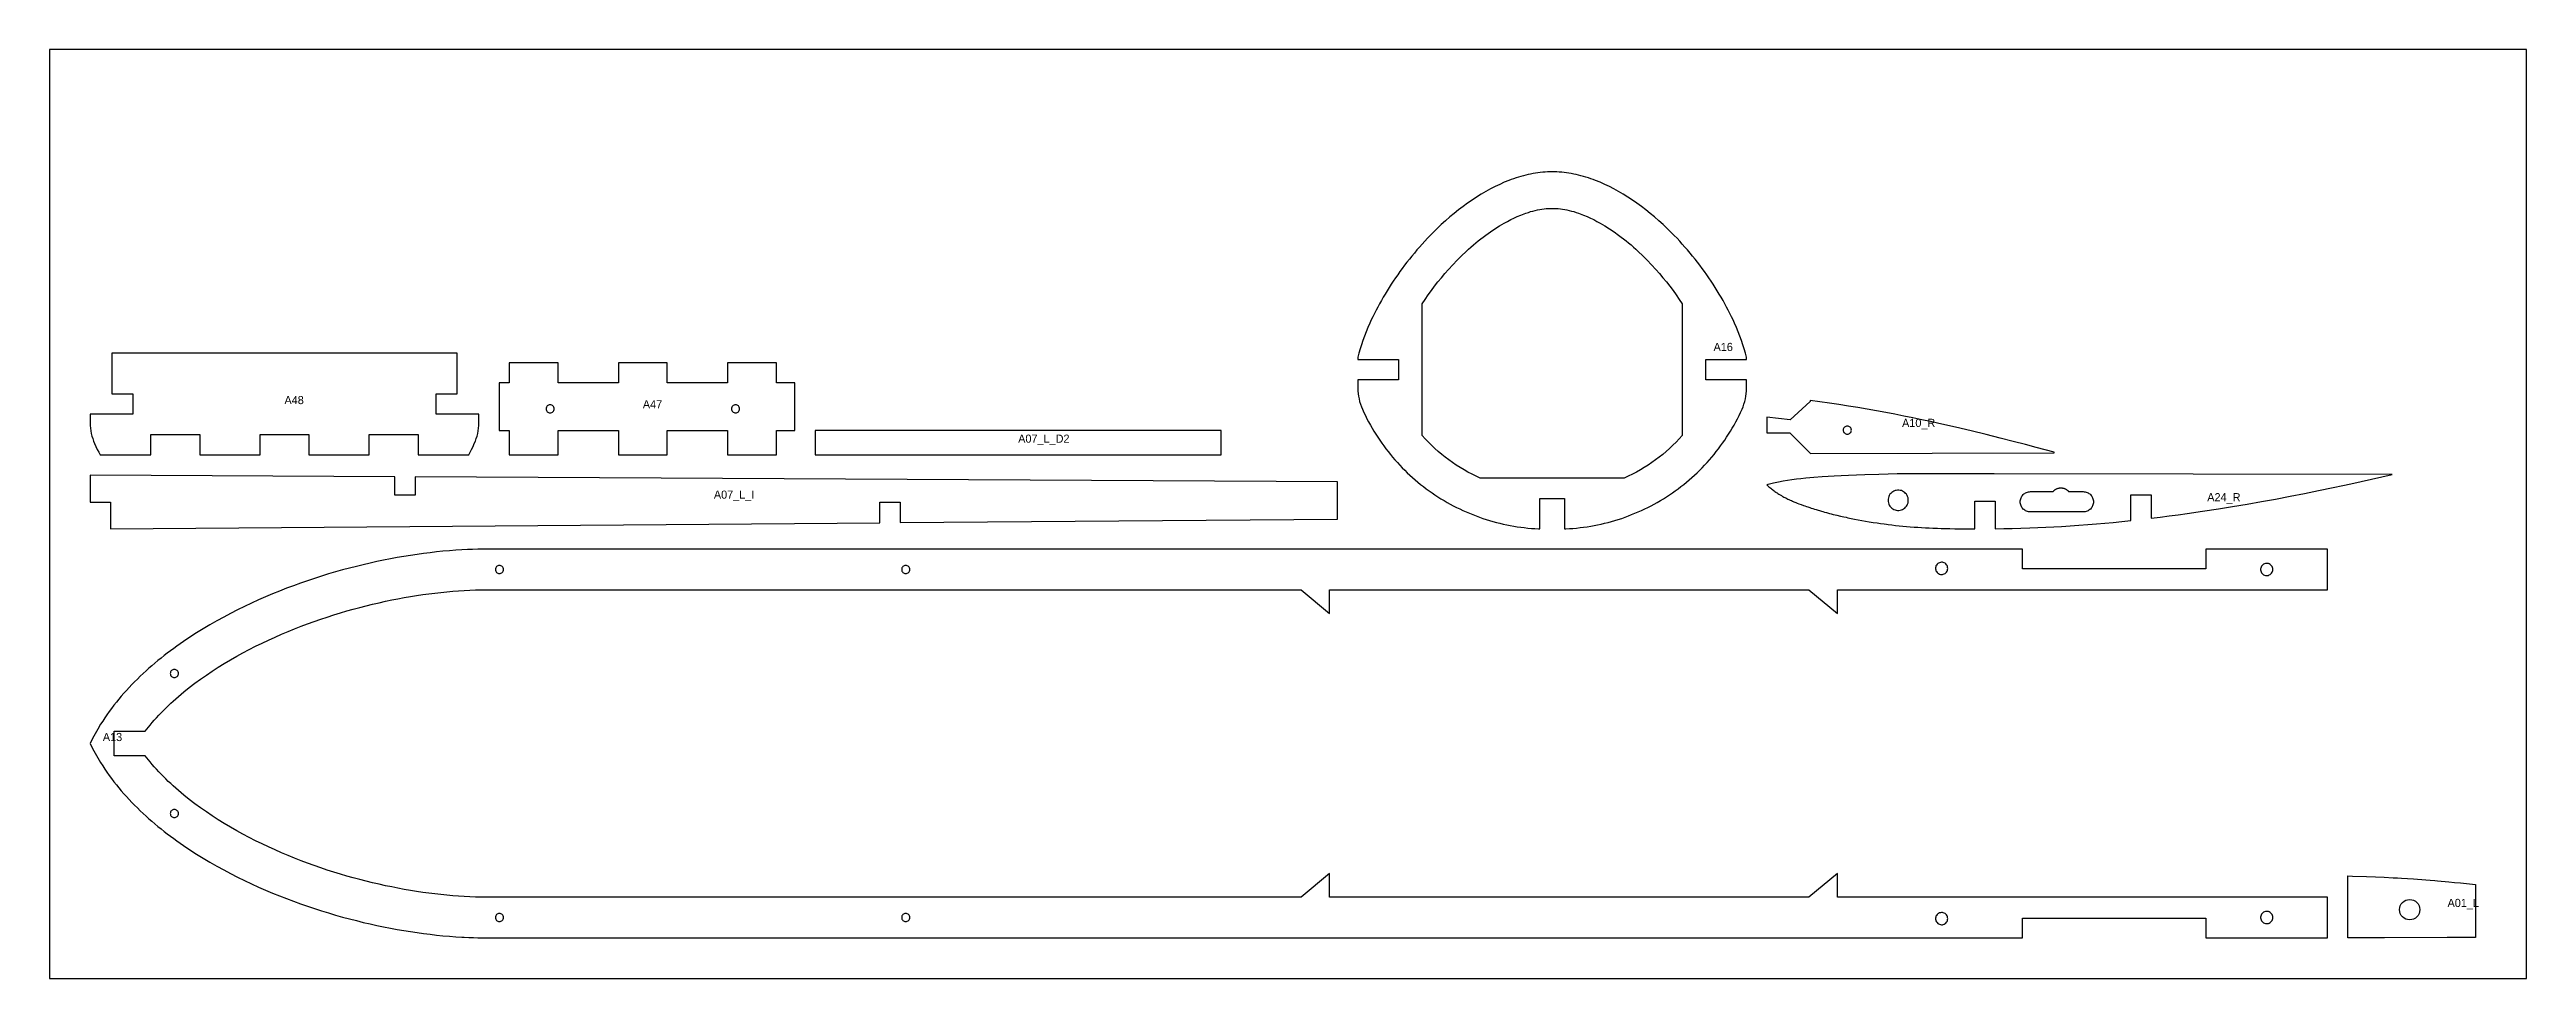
# Model space of a CAD drawing. Header units: millimetres. Extents: x 0 to 610, y 0 to 229.
import ezdxf

# ---------------------------------------------------------------- set-up
doc = ezdxf.new("R2010")
doc.units = ezdxf.units.MM
for name, color, linetype in [('CUT', 7, 'Continuous'), ('LABELS_NOT_CUT', 3, 'Continuous'), ('REFERENCE_NOT_CUT', 8, 'Continuous')]:
    doc.layers.add(name, color=color, linetype=linetype)

msp = doc.modelspace()

# ---------------------------------------------------------------- linework, layer by layer
at = {"layer": 'CUT'}
for points in [[(365.57, 110.71), (366.45, 110.66), (366.82, 110.65), (366.82, 118.14), (372.82, 118.14), (372.82, 110.64), (373.2, 110.66), (374.07, 110.71), (374.94, 110.77), (375.82, 110.85), (376.69, 110.94), (377.56, 111.05), (378.42, 111.17), (379.29, 111.31), (380.15, 111.47), (381.01, 111.63), (381.86, 111.82), (382.72, 112.02), (383.56, 112.23), (384.41, 112.46), (385.25, 112.7), (386.09, 112.96), (386.92, 113.23), (387.75, 113.52), (388.57, 113.82), (389.38, 114.14), (390.2, 114.47), (391, 114.81), (391.8, 115.17), (392.59, 115.54), (393.38, 115.93), (394.16, 116.33), (394.93, 116.74), (395.69, 117.17), (396.45, 117.61), (397.2, 118.06), (397.94, 118.53), (398.67, 119.01), (399.4, 119.5), (400.11, 120), (400.82, 120.52), (401.51, 121.05), (402.2, 121.59), (402.88, 122.14), (403.55, 122.71), (404.21, 123.28), (404.86, 123.87), (405.49, 124.47), (406.12, 125.08), (406.74, 125.7), (407.34, 126.34), (407.94, 126.98), (408.52, 127.63), (409.09, 128.29), (409.65, 128.97), (410.2, 129.65), (410.74, 130.34), (411.26, 131.04), (411.77, 131.75), (412.27, 132.47), (412.76, 133.2), (413.23, 133.94), (413.69, 134.68), (414.14, 135.43), (414.58, 136.19), (415, 136.96), (415.4, 137.74), (415.8, 138.52), (416.18, 139.31), (416.54, 140.1), (416.8, 140.71), (417.02, 141.33), (417.21, 141.97), (417.37, 142.61), (417.49, 143.26), (417.57, 143.91), (417.63, 144.57), (417.64, 145.23), (417.64, 147.33), (407.64, 147.33), (407.64, 152.33), (417.64, 152.33), (417.64, 152.9), (417.38, 153.9), (417.09, 154.92), (416.76, 155.95), (416.41, 157), (416.02, 158.05), (415.61, 159.11), (415.17, 160.18), (414.7, 161.25), (414.34, 162.05), (413.96, 162.85), (413.57, 163.64), (413.17, 164.44), (412.75, 165.24), (412.31, 166.04), (411.87, 166.84), (411.41, 167.64), (410.94, 168.44), (410.45, 169.24), (409.95, 170.03), (409.44, 170.83), (408.92, 171.62), (408.39, 172.4), (407.85, 173.19), (407.29, 173.97), (406.73, 174.74), (406.15, 175.51), (405.57, 176.27), (404.97, 177.03), (404.36, 177.78), (403.75, 178.53), (403.12, 179.27), (402.49, 180), (401.85, 180.72), (401.2, 181.43), (400.54, 182.14), (399.87, 182.83), (399.2, 183.52), (398.52, 184.19), (397.83, 184.86), (397.13, 185.51), (396.08, 186.46), (395.02, 187.39), (393.95, 188.28), (392.86, 189.15), (391.77, 189.99), (390.66, 190.79), (389.55, 191.56), (388.43, 192.3), (387.3, 193), (386.17, 193.66), (385.03, 194.29), (383.89, 194.87), (382.75, 195.42), (381.6, 195.93), (380.46, 196.39), (379.89, 196.61), (379.32, 196.81), (378.72, 197.02), (378.11, 197.21), (377.51, 197.39), (376.91, 197.55), (376.31, 197.71), (375.72, 197.85), (375.12, 197.97), (374.53, 198.09), (373.93, 198.19), (373.34, 198.28), (372.75, 198.35), (372.16, 198.41), (371.57, 198.46), (370.99, 198.5), (370.4, 198.52), (369.82, 198.52), (369.24, 198.52), (368.66, 198.5), (368.07, 198.46), (367.48, 198.41), (366.9, 198.35), (366.3, 198.28), (365.71, 198.19), (365.12, 198.09), (364.52, 197.97), (363.93, 197.85), (363.33, 197.71), (362.73, 197.55), (362.13, 197.39), (361.53, 197.21), (360.93, 197.02), (360.33, 196.81), (359.75, 196.61), (359.18, 196.39), (358.04, 195.93), (356.9, 195.42), (355.75, 194.87), (354.61, 194.29), (353.48, 193.66), (352.35, 193), (351.22, 192.3), (350.1, 191.56), (348.98, 190.79), (347.88, 189.99), (346.78, 189.15), (345.7, 188.28), (344.62, 187.39), (343.56, 186.46), (342.51, 185.51), (341.82, 184.86), (341.13, 184.19), (340.45, 183.52), (339.77, 182.83), (339.1, 182.14), (338.45, 181.43), (337.8, 180.72), (337.15, 180), (336.52, 179.27), (335.9, 178.53), (335.28, 177.78), (334.67, 177.03), (334.08, 176.27), (333.49, 175.51), (332.92, 174.74), (332.35, 173.97), (331.8, 173.19), (331.25, 172.4), (330.72, 171.62), (330.2, 170.83), (329.69, 170.03), (329.19, 169.24), (328.71, 168.44), (328.24, 167.64), (327.78, 166.84), (327.33, 166.04), (326.9, 165.24), (326.48, 164.44), (326.07, 163.64), (325.68, 162.85), (325.3, 162.05), (324.94, 161.25), (324.47, 160.18), (324.03, 159.11), (323.62, 158.05), (323.24, 157), (322.88, 155.95), (322.56, 154.92), (322.26, 153.9), (322, 152.9), (322, 152.33), (332, 152.33), (332, 147.33), (322, 147.33), (322, 145.23), (322.02, 144.57), (322.07, 143.91), (322.16, 143.26), (322.28, 142.61), (322.43, 141.97), (322.62, 141.33), (322.85, 140.71), (323.1, 140.1), (323.47, 139.31), (323.85, 138.52), (324.24, 137.74), (324.65, 136.96), (325.07, 136.19), (325.5, 135.43), (325.95, 134.68), (326.41, 133.94), (326.89, 133.2), (327.37, 132.47), (327.87, 131.75), (328.38, 131.04), (328.91, 130.34), (329.44, 129.65), (329.99, 128.97), (330.55, 128.29), (331.12, 127.63), (331.71, 126.98), (332.3, 126.34), (332.91, 125.7), (333.52, 125.08), (334.15, 124.47), (334.79, 123.87), (335.44, 123.28), (336.09, 122.71), (336.76, 122.14), (337.44, 121.59), (338.13, 121.05), (338.83, 120.52), (339.53, 120), (340.25, 119.5), (340.97, 119.01), (341.71, 118.53), (342.45, 118.06), (343.2, 117.61), (343.95, 117.17), (344.72, 116.74), (345.49, 116.33), (346.27, 115.93), (347.05, 115.54), (347.85, 115.17), (348.64, 114.81), (349.45, 114.47), (350.26, 114.14), (351.08, 113.82), (351.9, 113.52), (352.73, 113.23), (353.56, 112.96), (354.39, 112.7), (355.23, 112.46), (356.08, 112.23), (356.93, 112.02), (357.78, 111.82), (358.64, 111.63), (359.5, 111.47), (360.36, 111.31), (361.22, 111.17), (362.09, 111.05), (362.96, 110.94), (363.83, 110.85), (364.7, 110.77)], [(338.57, 132.81), (337.82, 133.64), (337.82, 166.02), (338.55, 167.12), (339.31, 168.2), (340.08, 169.29), (340.89, 170.36), (341.71, 171.41), (342.55, 172.46), (343.42, 173.48), (344.3, 174.49), (345.35, 175.64), (346.43, 176.77), (347.04, 177.38), (347.65, 177.99), (348.48, 178.77), (348.63, 178.91), (349.22, 179.45), (349.82, 179.98), (350.42, 180.5), (351.02, 181.01), (351.63, 181.51), (352.24, 181.99), (352.85, 182.46), (353.46, 182.91), (354.6, 183.73), (355.74, 184.49), (356.87, 185.21), (357.43, 185.55), (358, 185.87), (358.81, 186.32), (359.62, 186.74), (360.41, 187.13), (361.2, 187.49), (362.1, 187.87), (362.96, 188.2), (363.37, 188.34), (363.95, 188.53), (364.51, 188.71), (365.08, 188.86), (365.63, 189), (366.19, 189.13), (366.74, 189.23), (367.28, 189.32), (367.81, 189.4), (368.34, 189.46), (368.87, 189.5), (369.35, 189.52), (369.82, 189.52), (370.3, 189.52), (370.78, 189.5), (371.3, 189.46), (371.83, 189.4), (372.37, 189.32), (372.91, 189.23), (373.46, 189.13), (374.01, 189), (374.57, 188.86), (375.13, 188.71), (375.7, 188.53), (376.27, 188.34), (376.68, 188.2), (377.55, 187.87), (378.44, 187.49), (379.23, 187.13), (380.03, 186.74), (380.84, 186.32), (381.65, 185.87), (382.21, 185.55), (382.77, 185.21), (383.91, 184.49), (385.04, 183.73), (386.18, 182.91), (386.79, 182.46), (387.4, 181.99), (388.01, 181.51), (388.62, 181.01), (389.22, 180.5), (389.83, 179.98), (390.42, 179.45), (391.02, 178.91), (391.17, 178.77), (391.99, 177.99), (392.61, 177.38), (393.22, 176.77), (394.29, 175.64), (395.35, 174.49), (396.23, 173.48), (397.09, 172.46), (397.94, 171.41), (398.76, 170.36), (399.56, 169.29), (400.34, 168.2), (401.09, 167.12), (401.82, 166.02), (401.82, 133.64), (401.08, 132.81), (400.31, 132), (399.52, 131.21), (398.7, 130.44), (397.87, 129.7), (397.02, 128.97), (396.15, 128.27), (395.26, 127.6), (394.35, 126.95), (393.42, 126.32), (392.48, 125.72), (391.52, 125.15), (390.54, 124.6), (389.56, 124.08), (388.55, 123.59), (387.54, 123.12), (352.11, 123.12), (351.09, 123.59), (350.09, 124.08), (349.1, 124.6), (348.13, 125.15), (347.17, 125.72), (346.22, 126.32), (345.3, 126.95), (344.39, 127.6), (343.5, 128.27), (342.63, 128.97), (341.77, 129.7), (340.94, 130.44), (340.13, 131.21), (339.34, 132)], [(103.19, 128.84), (103.55, 129.52), (103.89, 130.21), (104.22, 130.91), (104.54, 131.61), (104.8, 132.22), (105.02, 132.84), (105.21, 133.47), (105.37, 134.11), (105.49, 134.76), (105.57, 135.42), (105.63, 136.08), (105.64, 136.74), (105.64, 138.84), (95.14, 138.84), (95.14, 143.84), (100.32, 143.84), (100.32, 153.84), (15.32, 153.84), (15.32, 143.84), (20.5, 143.84), (20.5, 138.84), (10, 138.84), (10, 136.74), (10.02, 136.08), (10.07, 135.42), (10.16, 134.76), (10.28, 134.11), (10.43, 133.47), (10.62, 132.84), (10.85, 132.22), (11.1, 131.61), (11.42, 130.91), (11.75, 130.21), (12.1, 129.52), (12.45, 128.84), (24.95, 128.84), (24.95, 133.84), (36.95, 133.84), (36.95, 128.84), (51.82, 128.84), (51.82, 133.84), (63.82, 133.84), (63.82, 128.84), (78.69, 128.84), (78.69, 133.84), (90.69, 133.84), (90.69, 128.84)], [(113.14, 146.54), (110.64, 146.54), (110.64, 134.84), (113.14, 134.84), (113.14, 128.84), (125.14, 128.84), (125.14, 134.84), (140.02, 134.84), (140.02, 128.84), (152.02, 128.84), (152.02, 134.84), (166.89, 134.84), (166.89, 128.84), (178.89, 128.84), (178.89, 134.84), (183.39, 134.84), (183.39, 146.54), (178.89, 146.54), (178.89, 151.54), (166.89, 151.54), (166.89, 146.54), (152.02, 146.54), (152.02, 151.54), (140.02, 151.54), (140.02, 146.54), (125.14, 146.54), (125.14, 151.54), (113.14, 151.54)], [(124.19, 140.19), (124.18, 140.38), (124.12, 140.57), (124.03, 140.74), (123.9, 140.9), (123.75, 141.02), (123.58, 141.11), (123.39, 141.17), (123.19, 141.19), (123, 141.17), (122.81, 141.11), (122.64, 141.02), (122.49, 140.9), (122.36, 140.74), (122.27, 140.57), (122.21, 140.38), (122.19, 140.19), (122.21, 139.99), (122.27, 139.81), (122.36, 139.63), (122.49, 139.48), (122.64, 139.36), (122.81, 139.27), (123, 139.21), (123.19, 139.19), (123.39, 139.21), (123.58, 139.27), (123.75, 139.36), (123.9, 139.48), (124.03, 139.63), (124.12, 139.81), (124.18, 139.99)], [(169.84, 140.19), (169.82, 140.38), (169.76, 140.57), (169.67, 140.74), (169.55, 140.9), (169.39, 141.02), (169.22, 141.11), (169.03, 141.17), (168.84, 141.19), (168.64, 141.17), (168.46, 141.11), (168.28, 141.02), (168.13, 140.9), (168.01, 140.74), (167.91, 140.57), (167.86, 140.38), (167.84, 140.19), (167.86, 139.99), (167.91, 139.81), (168.01, 139.63), (168.13, 139.48), (168.28, 139.36), (168.46, 139.27), (168.64, 139.21), (168.84, 139.19), (169.03, 139.21), (169.22, 139.27), (169.39, 139.36), (169.55, 139.48), (169.67, 139.63), (169.76, 139.81), (169.82, 139.99)], [(433.34, 141.96), (428.37, 137.5), (422.64, 138.13), (422.65, 134.24), (428.34, 134.24), (433.35, 129.25), (433.35, 129.21), (493.34, 129.32), (493.35, 129.48), (488.94, 130.67), (486.27, 131.39), (483.31, 132.16), (480.09, 132.99), (476.62, 133.86), (472.93, 134.75), (469.05, 135.66), (464.98, 136.58), (462.89, 137.04), (460.76, 137.49), (458.6, 137.94), (456.4, 138.39), (454.18, 138.83), (451.93, 139.26), (449.66, 139.68), (447.37, 140.09), (445.06, 140.49), (442.73, 140.87), (440.4, 141.24), (438.05, 141.59), (435.7, 141.93), (433.34, 142.24)], [(188.39, 128.84), (288.39, 128.84), (288.39, 134.84), (188.39, 134.84)], [(443.45, 134.95), (443.43, 135.14), (443.37, 135.33), (443.28, 135.5), (443.15, 135.66), (443, 135.78), (442.83, 135.87), (442.64, 135.93), (442.45, 135.95), (442.25, 135.93), (442.06, 135.87), (441.89, 135.78), (441.74, 135.66), (441.61, 135.5), (441.52, 135.33), (441.47, 135.14), (441.45, 134.95), (441.47, 134.75), (441.52, 134.57), (441.61, 134.39), (441.74, 134.24), (441.89, 134.12), (442.06, 134.02), (442.25, 133.97), (442.45, 133.95), (442.64, 133.97), (442.83, 134.02), (443, 134.12), (443.15, 134.24), (443.28, 134.39), (443.37, 134.57), (443.43, 134.75)], [(317, 122.24), (90, 123.42), (90, 118.92), (85, 118.92), (85, 123.45), (10, 123.84), (10, 117.22), (15, 117.22), (15, 110.64), (204.35, 112.14), (204.35, 117.22), (209.35, 117.22), (209.35, 112.18), (317, 113.03)], [(566.35, 121.72), (568.9, 122.28), (571.49, 122.85), (576.54, 124), (527.55, 124.08), (478.56, 124.17), (469.79, 124.2), (462.71, 124.21), (458.88, 124.19), (454.71, 124.15), (452.49, 124.11), (450.23, 124.06), (446.75, 123.97), (444.72, 123.89), (442.76, 123.81), (440.92, 123.72), (439.22, 123.62), (436.24, 123.43), (434.23, 123.27), (432.21, 123.1), (431.05, 122.99), (429.91, 122.87), (428.8, 122.74), (427.7, 122.58), (426.68, 122.4), (425.49, 122.16), (424.3, 121.9), (423.29, 121.66), (422.86, 121.54), (422.64, 121.48), (422.87, 121.27), (423.01, 121.14), (423.15, 121.02), (423.41, 120.8), (423.63, 120.62), (423.82, 120.47), (424.01, 120.31), (424.22, 120.16), (424.42, 120), (424.64, 119.84), (424.86, 119.69), (424.98, 119.61), (425.16, 119.49), (425.35, 119.36), (425.61, 119.2), (425.78, 119.09), (425.96, 118.98), (426.22, 118.83), (426.42, 118.72), (426.62, 118.6), (426.85, 118.48), (427.08, 118.36), (427.32, 118.24), (427.57, 118.11), (427.83, 117.98), (428.1, 117.85), (428.38, 117.72), (428.68, 117.59), (428.98, 117.46), (429.3, 117.32), (429.8, 117.11), (430.15, 116.97), (430.51, 116.83), (431.08, 116.61), (431.65, 116.41), (432.02, 116.28), (432.41, 116.14), (432.76, 116.03), (433.21, 115.88), (433.59, 115.75), (433.97, 115.63), (434.36, 115.51), (434.8, 115.37), (435.27, 115.23), (435.62, 115.13), (436.09, 114.99), (436.46, 114.89), (436.82, 114.79), (437.31, 114.65), (438.04, 114.46), (438.52, 114.33), (439.01, 114.21), (439.49, 114.09), (439.9, 113.99), (440.76, 113.79), (441.63, 113.59), (442.14, 113.48), (442.56, 113.39), (443.4, 113.21), (444.26, 113.04), (445.14, 112.87), (446.03, 112.71), (446.95, 112.55), (447.87, 112.39), (448.82, 112.24), (449.76, 112.1), (450.65, 111.97), (451.55, 111.85), (452.08, 111.78), (452.53, 111.72), (453.43, 111.61), (454.33, 111.51), (455.24, 111.41), (456.15, 111.32), (456.99, 111.24), (457.94, 111.16), (458.88, 111.09), (459.82, 111.02), (460.75, 110.96), (461.67, 110.91), (462.58, 110.86), (463.49, 110.82), (464.64, 110.78), (465.57, 110.75), (466.75, 110.72), (467.7, 110.7), (468.9, 110.67), (470.1, 110.66), (471.31, 110.65), (472.55, 110.65), (473.82, 110.64), (473.82, 117.42), (478.82, 117.42), (478.82, 110.68), (480.96, 110.71), (483.06, 110.75), (485.17, 110.8), (487.34, 110.87), (489.34, 110.94), (491.32, 111.03), (493.25, 111.13), (495.13, 111.23), (497.27, 111.36), (499.47, 111.52), (501.66, 111.68), (503.77, 111.86), (505.81, 112.04), (507.9, 112.24), (510.04, 112.45), (512.22, 112.68), (512.23, 119.02), (517.23, 119.02), (517.22, 113.25), (519.44, 113.52), (521.69, 113.81), (523.91, 114.1), (526.06, 114.4), (529.91, 114.96), (533.8, 115.56), (537.25, 116.12), (540.83, 116.73), (544.41, 117.36), (547.86, 117.99), (551.42, 118.67), (554.98, 119.36), (558.45, 120.06), (561.99, 120.79), (564.42, 121.31)], [(457.47, 117.67), (457.45, 117.98), (457.39, 118.29), (457.3, 118.59), (457.16, 118.87), (457, 119.14), (456.8, 119.38), (456.57, 119.59), (456.31, 119.78), (456.04, 119.93), (455.75, 120.05), (455.44, 120.12), (455.13, 120.16), (454.82, 120.16), (454.51, 120.12), (454.2, 120.05), (453.91, 119.93), (453.63, 119.78), (453.38, 119.59), (453.15, 119.38), (452.95, 119.14), (452.78, 118.87), (452.65, 118.59), (452.55, 118.29), (452.49, 117.98), (452.47, 117.67), (452.49, 117.36), (452.55, 117.05), (452.65, 116.75), (452.78, 116.46), (452.95, 116.2), (453.15, 115.96), (453.38, 115.74), (453.63, 115.56), (453.91, 115.41), (454.2, 115.29), (454.51, 115.21), (454.82, 115.17), (455.13, 115.17), (455.44, 115.21), (455.75, 115.29), (456.04, 115.41), (456.31, 115.56), (456.57, 115.74), (456.8, 115.96), (457, 116.2), (457.16, 116.46), (457.3, 116.75), (457.39, 117.05), (457.45, 117.36)], [(486.79, 119.69), (487.03, 119.75), (487.27, 119.79), (487.52, 119.8), (493.07, 119.8), (493.13, 119.86), (493.17, 119.91), (493.21, 119.95), (493.27, 120.02), (493.32, 120.06), (493.39, 120.12), (493.48, 120.2), (493.56, 120.26), (493.61, 120.29), (493.71, 120.36), (493.76, 120.39), (493.84, 120.44), (493.95, 120.49), (494.06, 120.54), (494.12, 120.56), (494.21, 120.59), (494.32, 120.63), (494.38, 120.65), (494.47, 120.67), (494.59, 120.69), (494.65, 120.7), (494.74, 120.72), (494.81, 120.72), (494.9, 120.73), (495.02, 120.73), (495.14, 120.73), (495.23, 120.72), (495.3, 120.72), (495.36, 120.71), (495.45, 120.69), (495.57, 120.67), (495.66, 120.65), (495.72, 120.63), (495.83, 120.59), (495.92, 120.56), (495.98, 120.54), (496.09, 120.49), (496.2, 120.44), (496.28, 120.39), (496.33, 120.36), (496.43, 120.29), (496.48, 120.26), (496.56, 120.2), (496.65, 120.12), (496.72, 120.06), (496.77, 120.02), (496.83, 119.95), (496.87, 119.91), (496.91, 119.86), (496.96, 119.8), (500.52, 119.8), (500.76, 119.79), (501.01, 119.75), (501.24, 119.69), (501.48, 119.61), (501.7, 119.51), (501.91, 119.38), (502.11, 119.23), (502.29, 119.07), (502.45, 118.89), (502.6, 118.69), (502.72, 118.48), (502.83, 118.26), (502.91, 118.03), (502.97, 117.79), (503.01, 117.55), (503.02, 117.3), (503.01, 117.06), (502.97, 116.81), (502.91, 116.58), (502.83, 116.34), (502.72, 116.12), (502.6, 115.91), (502.45, 115.71), (502.29, 115.53), (502.11, 115.37), (501.91, 115.22), (501.7, 115.1), (501.48, 114.99), (501.24, 114.91), (501.01, 114.85), (500.76, 114.81), (500.52, 114.8), (487.52, 114.8), (487.27, 114.81), (487.03, 114.85), (486.79, 114.91), (486.56, 114.99), (486.34, 115.1), (486.13, 115.22), (485.93, 115.37), (485.75, 115.53), (485.59, 115.71), (485.44, 115.91), (485.31, 116.12), (485.21, 116.34), (485.13, 116.58), (485.07, 116.81), (485.03, 117.06), (485.02, 117.3), (485.03, 117.55), (485.07, 117.79), (485.13, 118.03), (485.21, 118.26), (485.31, 118.48), (485.44, 118.69), (485.59, 118.89), (485.75, 119.07), (485.93, 119.23), (486.13, 119.38), (486.34, 119.51), (486.56, 119.61)], [(24.74, 53.31), (23.93, 54.31), (23.54, 54.82), (15.94, 54.82), (15.94, 60.82), (23.54, 60.82), (23.93, 61.33), (24.74, 62.33), (25.26, 62.95), (25.79, 63.56), (26.34, 64.17), (26.89, 64.77), (27.46, 65.37), (28.04, 65.96), (28.63, 66.55), (29.23, 67.13), (29.84, 67.71), (30.46, 68.28), (31.09, 68.84), (31.73, 69.4), (32.38, 69.95), (33.04, 70.5), (34.39, 71.58), (35.76, 72.63), (37.16, 73.66), (38.59, 74.66), (40.04, 75.64), (41.52, 76.59), (43.01, 77.52), (44.53, 78.42), (46.06, 79.29), (47.6, 80.14), (49.16, 80.97), (50.73, 81.77), (52.31, 82.54), (53.89, 83.29), (55.49, 84.01), (57.09, 84.71), (58.69, 85.39), (60.3, 86.04), (61.91, 86.67), (63.52, 87.27), (65.13, 87.86), (66.74, 88.42), (68.35, 88.95), (69.96, 89.47), (71.57, 89.96), (73.17, 90.43), (74.76, 90.88), (76.36, 91.31), (77.94, 91.72), (79.52, 92.1), (81.09, 92.47), (82.66, 92.81), (84.21, 93.14), (85.76, 93.44), (87.3, 93.73), (88.83, 93.99), (90.35, 94.24), (91.85, 94.46), (93.35, 94.67), (94.84, 94.85), (96.31, 95.02), (97.77, 95.16), (99.22, 95.29), (100.65, 95.4), (102.07, 95.49), (103.47, 95.56), (104.85, 95.61), (106.22, 95.63), (107.58, 95.64), (308.01, 95.64), (315.01, 89.82), (315.01, 95.64), (433.01, 95.64), (440.01, 89.82), (440.01, 95.64), (560.66, 95.64), (560.66, 105.64), (530.66, 105.64), (530.66, 100.82), (485.6, 100.82), (485.6, 105.64), (107.58, 105.64), (106.69, 105.64), (105.41, 105.62), (104.12, 105.59), (102.83, 105.54), (101.51, 105.47), (99.96, 105.38), (98.4, 105.26), (96.83, 105.12), (95.25, 104.96), (93.66, 104.78), (92.05, 104.58), (90.44, 104.36), (88.81, 104.12), (87.18, 103.86), (85.54, 103.57), (83.89, 103.27), (82.23, 102.94), (80.56, 102.59), (78.88, 102.22), (77.2, 101.83), (75.51, 101.42), (73.81, 100.98), (72.11, 100.52), (70.4, 100.04), (68.69, 99.54), (66.97, 99.01), (65.25, 98.46), (63.52, 97.88), (61.79, 97.28), (60.06, 96.66), (58.33, 96.01), (56.6, 95.33), (54.87, 94.63), (53.14, 93.9), (51.41, 93.14), (49.69, 92.36), (47.97, 91.55), (46.26, 90.71), (44.55, 89.84), (42.86, 88.94), (41.17, 88.02), (39.49, 87.06), (37.83, 86.07), (36.18, 85.05), (34.54, 83.99), (32.93, 82.91), (31.33, 81.79), (30.55, 81.22), (29.76, 80.64), (28.99, 80.05), (28.21, 79.45), (27.45, 78.84), (26.69, 78.23), (25.95, 77.61), (25.2, 76.97), (24.47, 76.33), (23.75, 75.68), (23.03, 75.03), (22.32, 74.36), (21.63, 73.69), (20.94, 73), (20.26, 72.31), (19.59, 71.61), (18.94, 70.9), (18.29, 70.18), (17.66, 69.45), (17.04, 68.72), (16.44, 67.97), (15.84, 67.22), (15.26, 66.46), (14.69, 65.69), (14.14, 64.91), (13.61, 64.13), (13.08, 63.34), (12.58, 62.54), (11.88, 61.38), (11.22, 60.21), (10.59, 59.02), (10, 57.82), (10.59, 56.62), (11.22, 55.44), (11.88, 54.26), (12.58, 53.11), (13.08, 52.31), (13.61, 51.51), (14.14, 50.73), (14.69, 49.95), (15.26, 49.18), (15.84, 48.42), (16.44, 47.67), (17.04, 46.93), (17.66, 46.19), (18.29, 45.46), (18.94, 44.75), (19.59, 44.04), (20.26, 43.34), (20.94, 42.64), (21.63, 41.96), (22.32, 41.28), (23.03, 40.62), (23.75, 39.96), (24.47, 39.31), (25.2, 38.67), (25.95, 38.04), (26.69, 37.42), (27.45, 36.8), (28.21, 36.2), (28.99, 35.6), (29.76, 35.01), (30.55, 34.43), (31.33, 33.86), (32.93, 32.74), (34.54, 31.65), (36.18, 30.6), (37.83, 29.58), (39.49, 28.59), (41.17, 27.63), (42.86, 26.7), (44.55, 25.8), (46.26, 24.93), (47.97, 24.09), (49.69, 23.28), (51.41, 22.5), (53.14, 21.74), (54.87, 21.02), (56.6, 20.31), (58.33, 19.64), (60.06, 18.99), (61.79, 18.36), (63.52, 17.76), (65.25, 17.19), (66.97, 16.63), (68.69, 16.11), (70.4, 15.6), (72.11, 15.12), (73.81, 14.66), (75.51, 14.23), (77.2, 13.81), (78.88, 13.42), (80.56, 13.05), (82.23, 12.71), (83.89, 12.38), (85.54, 12.07), (87.18, 11.79), (88.81, 11.53), (90.44, 11.28), (92.05, 11.06), (93.66, 10.86), (95.25, 10.68), (96.83, 10.52), (98.4, 10.39), (99.96, 10.27), (101.51, 10.17), (102.07, 10.14), (103.19, 10.09), (104.31, 10.05), (105.41, 10.02), (106.5, 10.01), (107.58, 10), (485.6, 10), (485.6, 14.82), (530.66, 14.82), (530.66, 10), (560.66, 10), (560.66, 20), (440.01, 20), (440.01, 25.82), (433.01, 20), (315.01, 20), (315.01, 25.82), (308.01, 20), (107.58, 20), (106.22, 20.01), (104.85, 20.04), (103.47, 20.09), (102.07, 20.16), (100.65, 20.24), (99.22, 20.35), (97.77, 20.48), (96.31, 20.63), (94.84, 20.79), (93.35, 20.98), (91.85, 21.18), (90.35, 21.41), (88.83, 21.65), (87.3, 21.92), (85.76, 22.2), (84.21, 22.51), (82.66, 22.83), (81.09, 23.18), (79.52, 23.54), (77.94, 23.93), (76.36, 24.33), (74.76, 24.76), (73.17, 25.21), (71.57, 25.68), (69.96, 26.18), (68.35, 26.69), (66.74, 27.23), (65.13, 27.79), (63.52, 28.37), (61.91, 28.98), (60.3, 29.6), (58.69, 30.26), (57.09, 30.93), (55.49, 31.63), (53.89, 32.36), (52.31, 33.11), (50.73, 33.88), (49.16, 34.68), (47.6, 35.5), (46.06, 36.35), (44.53, 37.23), (43.01, 38.13), (41.52, 39.05), (40.04, 40), (38.59, 40.98), (37.16, 41.98), (35.76, 43.01), (34.39, 44.06), (33.04, 45.14), (32.38, 45.69), (31.73, 46.24), (31.09, 46.8), (30.46, 47.37), (29.84, 47.94), (29.23, 48.51), (28.63, 49.1), (28.04, 49.68), (27.46, 50.28), (26.89, 50.87), (26.34, 51.48), (25.79, 52.08), (25.26, 52.69)], [(111.72, 100.64), (111.7, 100.84), (111.65, 101.03), (111.56, 101.2), (111.43, 101.35), (111.28, 101.48), (111.11, 101.57), (110.92, 101.63), (110.72, 101.64), (110.53, 101.63), (110.34, 101.57), (110.17, 101.48), (110.02, 101.35), (109.89, 101.2), (109.8, 101.03), (109.74, 100.84), (109.72, 100.64), (109.74, 100.45), (109.8, 100.26), (109.89, 100.09), (110.02, 99.94), (110.17, 99.81), (110.34, 99.72), (110.53, 99.66), (110.72, 99.64), (110.92, 99.66), (111.11, 99.72), (111.28, 99.81), (111.43, 99.94), (111.56, 100.09), (111.65, 100.26), (111.7, 100.45)], [(211.72, 100.64), (211.7, 100.84), (211.65, 101.03), (211.56, 101.2), (211.43, 101.35), (211.28, 101.48), (211.11, 101.57), (210.92, 101.63), (210.72, 101.64), (210.53, 101.63), (210.34, 101.57), (210.17, 101.48), (210.02, 101.35), (209.89, 101.2), (209.8, 101.03), (209.74, 100.84), (209.72, 100.64), (209.74, 100.45), (209.8, 100.26), (209.89, 100.09), (210.02, 99.94), (210.17, 99.81), (210.34, 99.72), (210.53, 99.66), (210.72, 99.64), (210.92, 99.66), (211.11, 99.72), (211.28, 99.81), (211.43, 99.94), (211.56, 100.09), (211.65, 100.26), (211.7, 100.45)], [(467.16, 100.92), (467.14, 101.16), (467.08, 101.4), (466.99, 101.62), (466.86, 101.82), (466.7, 102), (466.51, 102.16), (466.3, 102.28), (466.08, 102.36), (465.84, 102.41), (465.6, 102.42), (465.36, 102.39), (465.13, 102.32), (464.91, 102.22), (464.71, 102.08), (464.54, 101.92), (464.39, 101.72), (464.28, 101.51), (464.2, 101.28), (464.17, 101.04), (464.17, 100.8), (464.2, 100.56), (464.28, 100.33), (464.39, 100.12), (464.54, 99.93), (464.71, 99.76), (464.91, 99.62), (465.13, 99.52), (465.36, 99.45), (465.6, 99.42), (465.84, 99.43), (466.08, 99.48), (466.3, 99.57), (466.51, 99.69), (466.7, 99.84), (466.86, 100.02), (466.99, 100.22), (467.08, 100.45), (467.14, 100.68)], [(547.16, 100.64), (547.14, 100.89), (547.08, 101.12), (546.99, 101.34), (546.86, 101.55), (546.7, 101.73), (546.51, 101.88), (546.3, 102), (546.08, 102.09), (545.84, 102.13), (545.6, 102.14), (545.36, 102.11), (545.13, 102.05), (544.91, 101.94), (544.71, 101.81), (544.54, 101.64), (544.39, 101.45), (544.28, 101.23), (544.2, 101), (544.17, 100.77), (544.17, 100.52), (544.2, 100.29), (544.28, 100.06), (544.39, 99.84), (544.54, 99.65), (544.71, 99.48), (544.91, 99.35), (545.13, 99.24), (545.36, 99.17), (545.6, 99.15), (545.84, 99.16), (546.08, 99.2), (546.3, 99.29), (546.51, 99.41), (546.7, 99.56), (546.86, 99.74), (546.99, 99.95), (547.08, 100.17), (547.14, 100.4)], [(31.72, 75.06), (31.7, 75.25), (31.65, 75.44), (31.56, 75.61), (31.43, 75.77), (31.28, 75.89), (31.11, 75.98), (30.92, 76.04), (30.72, 76.06), (30.53, 76.04), (30.34, 75.98), (30.17, 75.89), (30.02, 75.77), (29.89, 75.61), (29.8, 75.44), (29.74, 75.25), (29.72, 75.06), (29.74, 74.86), (29.8, 74.68), (29.89, 74.5), (30.02, 74.35), (30.17, 74.23), (30.34, 74.13), (30.53, 74.08), (30.72, 74.06), (30.92, 74.08), (31.11, 74.13), (31.28, 74.23), (31.43, 74.35), (31.56, 74.5), (31.65, 74.68), (31.7, 74.86)], [(31.72, 40.59), (31.7, 40.78), (31.65, 40.97), (31.56, 41.14), (31.43, 41.29), (31.28, 41.42), (31.11, 41.51), (30.92, 41.57), (30.72, 41.59), (30.53, 41.57), (30.34, 41.51), (30.17, 41.42), (30.02, 41.29), (29.89, 41.14), (29.8, 40.97), (29.74, 40.78), (29.72, 40.59), (29.74, 40.39), (29.8, 40.2), (29.89, 40.03), (30.02, 39.88), (30.17, 39.75), (30.34, 39.66), (30.53, 39.6), (30.72, 39.59), (30.92, 39.6), (31.11, 39.66), (31.28, 39.75), (31.43, 39.88), (31.56, 40.03), (31.65, 40.2), (31.7, 40.39)], [(572.44, 25), (574.57, 24.9), (576.79, 24.79), (577.83, 24.73), (578.88, 24.67), (581.78, 24.48), (584.81, 24.26), (585.93, 24.17), (587.02, 24.08), (587.74, 24.02), (590.52, 23.77), (591.93, 23.64), (593.36, 23.5), (596.29, 23.19), (597.06, 23.11), (597.06, 22.27), (597.07, 10.05), (590.08, 10.04), (574.66, 10.02), (565.67, 10), (565.67, 10.04), (565.66, 25.22), (566.82, 25.19), (570.21, 25.08)], [(111.72, 15), (111.7, 15.2), (111.65, 15.38), (111.56, 15.56), (111.43, 15.71), (111.28, 15.83), (111.11, 15.92), (110.92, 15.98), (110.72, 16), (110.53, 15.98), (110.34, 15.92), (110.17, 15.83), (110.02, 15.71), (109.89, 15.56), (109.8, 15.38), (109.74, 15.2), (109.72, 15), (109.74, 14.8), (109.8, 14.62), (109.89, 14.44), (110.02, 14.29), (110.17, 14.17), (110.34, 14.08), (110.53, 14.02), (110.72, 14), (110.92, 14.02), (111.11, 14.08), (111.28, 14.17), (111.43, 14.29), (111.56, 14.44), (111.65, 14.62), (111.7, 14.8)], [(211.72, 15), (211.7, 15.2), (211.65, 15.38), (211.56, 15.56), (211.43, 15.71), (211.28, 15.83), (211.11, 15.92), (210.92, 15.98), (210.72, 16), (210.53, 15.98), (210.34, 15.92), (210.17, 15.83), (210.02, 15.71), (209.89, 15.56), (209.8, 15.38), (209.74, 15.2), (209.72, 15), (209.74, 14.8), (209.8, 14.62), (209.89, 14.44), (210.02, 14.29), (210.17, 14.17), (210.34, 14.08), (210.53, 14.02), (210.72, 14), (210.92, 14.02), (211.11, 14.08), (211.28, 14.17), (211.43, 14.29), (211.56, 14.44), (211.65, 14.62), (211.7, 14.8)], [(467.16, 14.72), (467.14, 14.96), (467.08, 15.2), (466.99, 15.42), (466.86, 15.62), (466.7, 15.8), (466.51, 15.96), (466.3, 16.08), (466.08, 16.16), (465.84, 16.21), (465.6, 16.22), (465.36, 16.19), (465.13, 16.13), (464.91, 16.02), (464.71, 15.88), (464.54, 15.72), (464.39, 15.52), (464.28, 15.31), (464.2, 15.08), (464.17, 14.84), (464.17, 14.6), (464.2, 14.36), (464.28, 14.14), (464.39, 13.92), (464.54, 13.73), (464.71, 13.56), (464.91, 13.42), (465.13, 13.32), (465.36, 13.25), (465.6, 13.22), (465.84, 13.23), (466.08, 13.28), (466.3, 13.37), (466.51, 13.49), (466.7, 13.64), (466.86, 13.82), (466.99, 14.03), (467.08, 14.25), (467.14, 14.48)], [(547.16, 15), (547.14, 15.24), (547.08, 15.48), (546.99, 15.7), (546.86, 15.9), (546.7, 16.08), (546.51, 16.23), (546.3, 16.36), (546.08, 16.44), (545.84, 16.49), (545.6, 16.5), (545.36, 16.47), (545.13, 16.4), (544.91, 16.3), (544.71, 16.16), (544.54, 15.99), (544.39, 15.8), (544.28, 15.59), (544.2, 15.36), (544.17, 15.12), (544.17, 14.88), (544.2, 14.64), (544.28, 14.41), (544.39, 14.2), (544.54, 14.01), (544.71, 13.84), (544.91, 13.7), (545.13, 13.6), (545.36, 13.53), (545.6, 13.5), (545.84, 13.51), (546.08, 13.56), (546.3, 13.64), (546.51, 13.77), (546.7, 13.92), (546.86, 14.1), (546.99, 14.3), (547.08, 14.52), (547.14, 14.76)]]:
    msp.add_lwpolyline(points, close=True, dxfattribs=at)
msp.add_circle((580.86, 16.93), 2.5, dxfattribs=at)
at = {"layer": 'REFERENCE_NOT_CUT'}
msp.add_lwpolyline([(0, 0), (609.6, 0), (609.6, 228.6), (0, 228.6)], close=True, dxfattribs=at)

# ---------------------------------------------------------------- texts
at = {"layer": 'LABELS_NOT_CUT'}
for s, p in [('A16', (409.53, 154.41)), ('A48', (57.82, 141.34)), ('A47', (146.02, 140.29)), ('A10_R', (455.93, 135.72)), ('A07_L_D2', (238.39, 131.84)), ('A07_L_I', (163.5, 118.07)), ('A24_R', (531.04, 117.44)), ('A13', (13.12, 58.42)), ('A01_L', (590.17, 17.59))]:
    msp.add_text(s, height=2, dxfattribs=at).set_placement(p)

doc.saveas('drawing.dxf')
